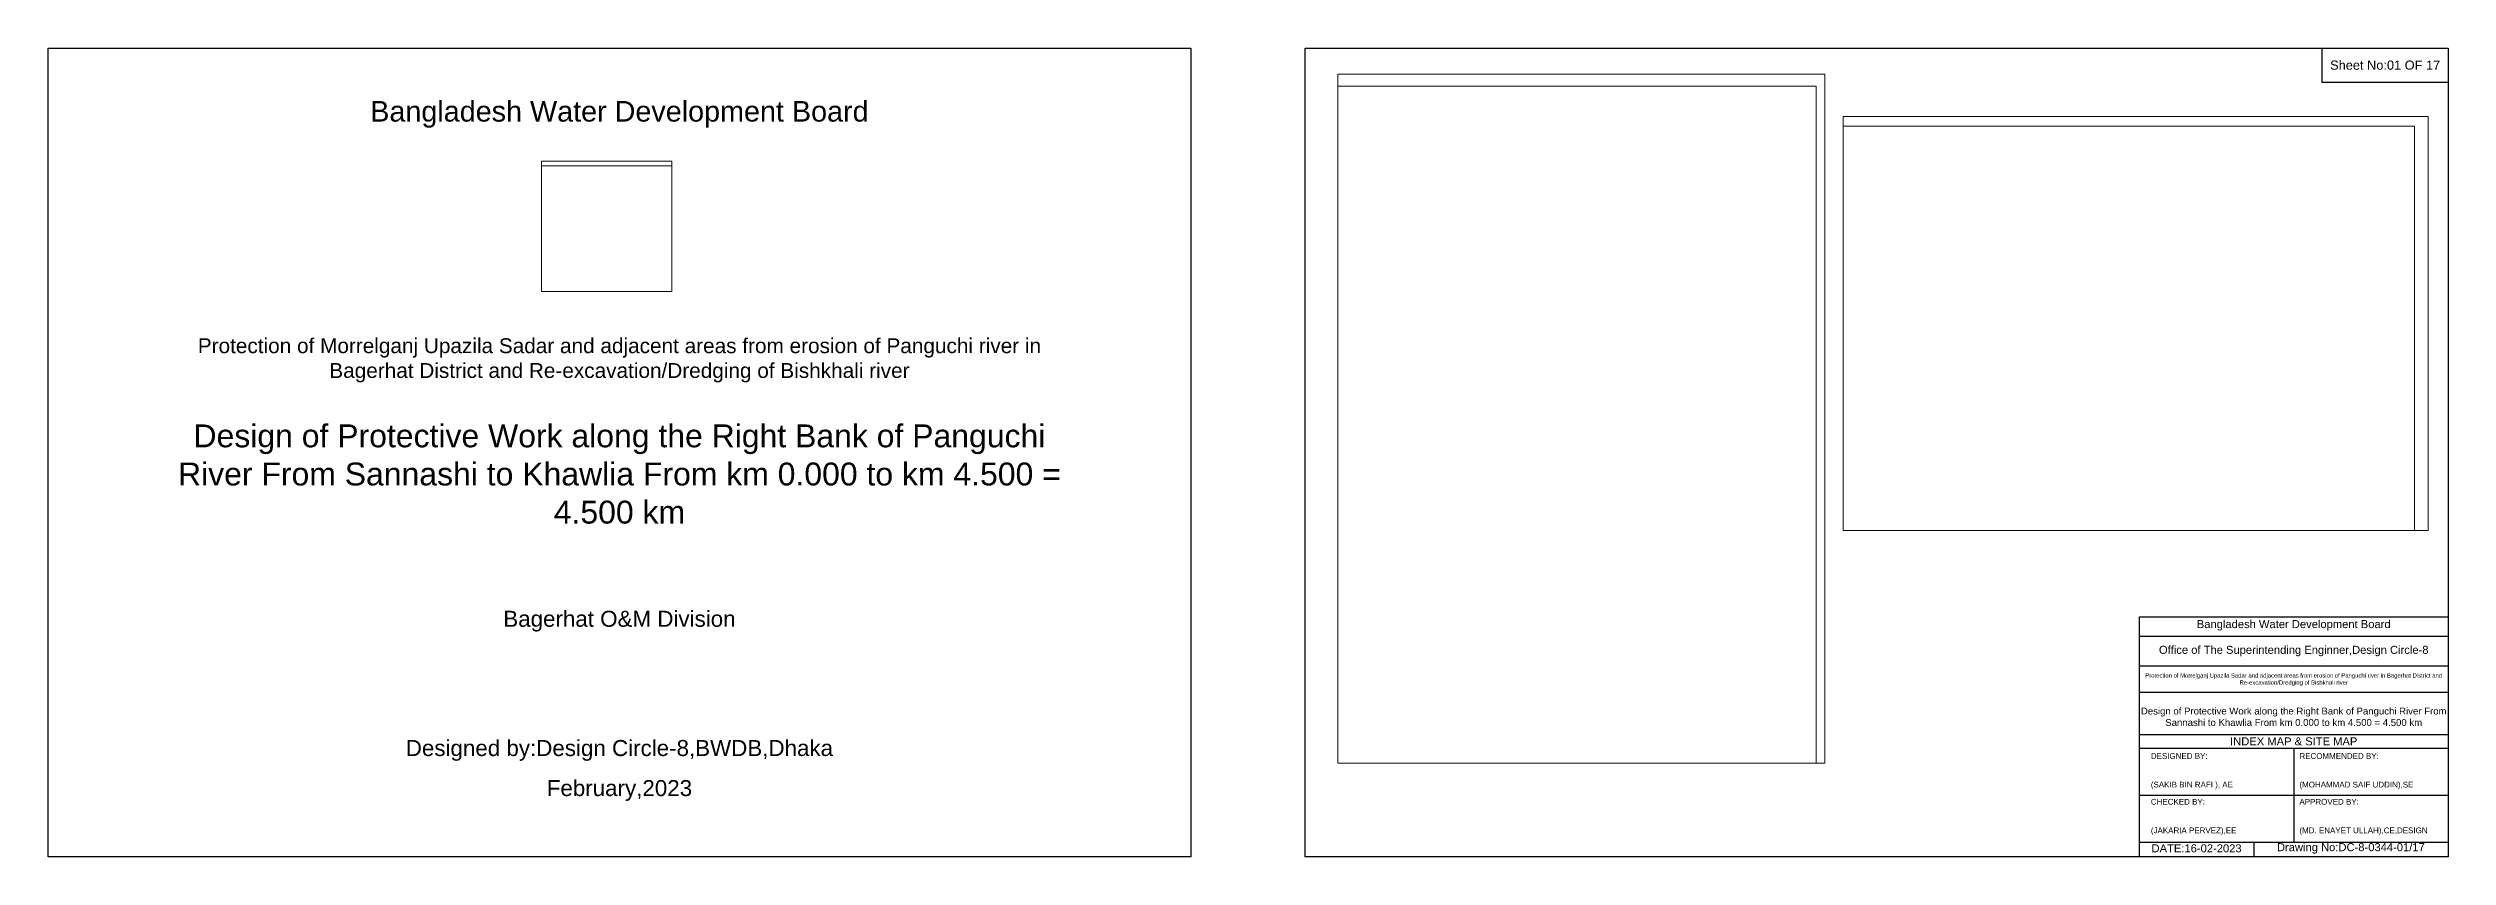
# Model space of a CAD drawing. Header units: inches. Extents: x 89000 to 337533, y -10828 to 570.
# Drawn here: x 89000 to 110000, y -7071 to 0 of the extents above; entities that cross this region are included whole.
import ezdxf

# ---------------------------------------------------------------- set-up
doc = ezdxf.new("R2010")
doc.units = ezdxf.units.IN
doc.header["$LTSCALE"] = 7
doc.header["$MEASUREMENT"] = 0
doc.layers.add('Cross Section Labels', color=7, linetype='Continuous', lineweight=9)
doc.styles.get("Standard").update_dxf_attribs({"font": 'arial.ttf'})
picture_1 = doc.add_image_def('image1.png', size_in_pixel=(251, 242))
picture_2 = doc.add_image_def('image2.jpg', size_in_pixel=(3507, 4960))
picture_3 = doc.add_image_def('image3.jpg', size_in_pixel=(4960, 3507))
picture_4 = doc.add_image_def('image4.jpg', size_in_pixel=(3507, 4960))
picture_5 = doc.add_image_def('image5.jpg', size_in_pixel=(4960, 3507))
picture_6 = doc.add_image_def('image6.jpg', size_in_pixel=(6041, 6041))

msp = doc.modelspace()

# ---------------------------------------------------------------- linework, layer by layer
for points in [[(89000, 0), (99000, 0), (99000, -7071), (89000, -7071)], [(100000, 0), (110000, 0), (110000, -7071), (100000, -7071)], [(108900, 0), (110000, 0), (110000, -300), (108900, -300)]]:
    msp.add_lwpolyline(points, close=True)
for points in [[(107300, -7071), (107300, -4971), (110000, -4971)], [(107300, -5141), (110000, -5141)], [(107300, -5401), (110000, -5401)], [(107300, -5631), (110000, -5631)], [(107300, -6001), (110000, -6001)], [(107300, -6121), (110000, -6121)], [(108650, -6121), (108650, -6941)], [(107300, -6531), (110000, -6531)], [(107300, -6941), (110000, -6941)], [(108300, -6941), (108300, -7071)]]:
    msp.add_lwpolyline(points)

# ---------------------------------------------------------------- texts
at = {"attachment_point": 5}
for s, insert, char_height in [('Sheet No:01 OF 17', (109450, -150), 80), ('Bangladesh Water Development Board', (94000, -580), 180), ('Bangladesh Water Development Board', (108650, -5046), 70), ('Office of The Superintending Enginner,Design Circle-8', (108650, -5271), 70), ('Designed by:Design Circle-8,BWDB,Dhaka', (94000, -6140), 140), ('February,2023', (94000, -6490), 140)]:
    msp.add_mtext(s, dxfattribs=dict(at, insert=insert, char_height=char_height))
for s, insert, char_height, width, attachment_point in [('Protection of Morrelganj Upazila Sadar and adjacent areas from erosion of Panguchi river in Bagerhat District and Re-excavation/Dredging of Bishkhali river', (94000, -2730), 130, 8000, 5), ('Design of Protective Work along the Right Bank of Panguchi River From Sannashi to Khawlia From km 0.000 to km 4.500 = 4.500 km ', (94000, -3290), 200, 8000, 2), ('Bagerhat O&M Division', (94000, -5010), 140, 8000, 5), ('Protection of Morrelganj Upazila Sadar and adjacent areas from erosion of Panguchi river in Bagerhat District and Re-excavation/Dredging of Bishkhali river', (108650, -5521), 37, 2800, 5), ('Design of Protective Work along the Right Bank of Panguchi River From Sannashi to Khawlia From km 0.000 to km 4.500 = 4.500 km', (108650, -5846), 60, 2700, 5), ('INDEX MAP & SITE MAP', (108650, -6061), 70, 2800, 5), ('DESIGNED BY:^J^J^J(SAKIB BIN RAFI ), AE', (107400, -6321), 50, 1400, 4), ('RECOMMENDED BY:^J^J^J(MOHAMMAD SAIF UDDIN),SE', (108700, -6321), 50, 1400, 4), ('CHECKED BY:^J^J^J(JAKARIA PERVEZ),EE', (107400, -6721), 50, 1400, 4), ('APPROVED BY:^J^J^J(MD. ENAYET ULLAH),CE,DESIGN', (108700, -6721), 50, 1400, 4), ('DATE:16-02-2023', (107800, -6996), 70, 1400, 5), ('Drawing No:DC-8-0344-01/17', (109150, -6996), 70, 2200, 5)]:
    msp.add_mtext(s, dxfattribs=dict(insert=insert, char_height=char_height, width=width, attachment_point=attachment_point))

# ---------------------------------------------------------------- pictures from other files: only their frames are drawn
at = {"layer": 'Cross Section Labels'}
image = msp.add_image(picture_4, insert=(100286.6889, -6252.48906), size_in_units=(4259.95186, 6024.91052), dxfattribs=at)
image.dxf.flags = 7
image = msp.add_image(picture_2, insert=(100286.6889, -6252.48906), size_in_units=(4185.86394, 5920.12692), dxfattribs=at)
image.dxf.flags = 7
image = msp.add_image(picture_5, insert=(104708.14296, -4218.06781), size_in_units=(5117.57885, 3618.41714), dxfattribs=at)
image.dxf.flags = 7
image = msp.add_image(picture_3, insert=(104708.14296, -4218.06781), size_in_units=(4999.71494, 3535.0807), dxfattribs=at)
image.dxf.flags = 7
image = msp.add_image(picture_6, insert=(93318.39082, -2128.22425), size_in_units=(1139.71174, 1139.71174), dxfattribs=at)
image.dxf.flags = 7
image = msp.add_image(picture_1, insert=(93318.39082, -2128.22425), size_in_units=(1139.71174, 1098.84559), dxfattribs=at)
image.dxf.flags = 7

doc.saveas('drawing.dxf')
